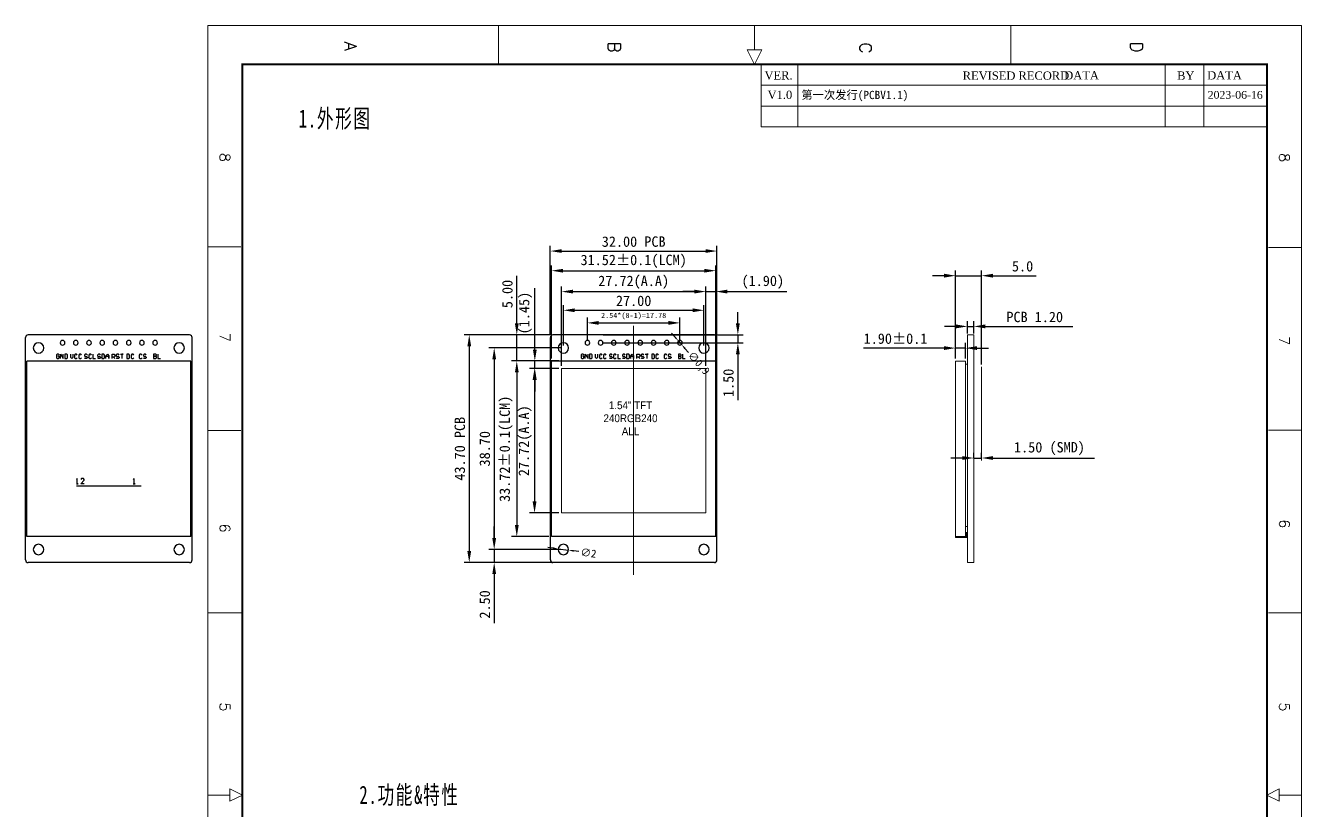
# Model space of a CAD drawing. Extents: x 95 to 340, y -32 to 265.
# Drawn here: x 95.4 to 340.4, y 114.6 to 265.3 of the extents above; entities that cross this region are included whole.
import ezdxf

# ---------------------------------------------------------------- set-up
doc = ezdxf.new("R2010")
doc.units = 0
doc.header["$MEASUREMENT"] = 0
doc.header["$PDMODE"] = 99
doc.header["$PDSIZE"] = 1
doc.linetypes.add('点画线', pattern=[18, 12, -2, 2, -2])
doc.layers.get('0').update_dxf_attribs({"linetype": 'CONTINUOUS'})
doc.layers.get('Defpoints').update_dxf_attribs({"linetype": 'CONTINUOUS'})
for name, color, linetype, lineweight in [('cen', 1, '点画线', 18), ('dim', 3, 'CONTINUOUS', 18), ('LCD', 7, 'CONTINUOUS', 18), ('PCB', 6, 'CONTINUOUS', 18), ('Spec', 2, 'CONTINUOUS', 13)]:
    doc.layers.add(name, color=color, linetype=linetype, lineweight=lineweight)
doc.styles.add('fanscoo', font='SimSun312.ttf')
doc.styles.add('ROMANS', font='romans.shx', dxfattribs={"bigfont": 'gbcbig.shx'})
doc.styles.add('标准', font='SimSun312.ttf', dxfattribs={"width": 0.667})
doc.styles.add('湳駕 1', font='times.ttf')
doc.dimstyles.new('ISO-25', dxfattribs={"dimtxt": 2.5, "dimasz": 2.5, "dimexe": 1.25, "dimexo": 0.625, "dimtad": 1, "dimtxsty": 'Standard', "dimcen": 2.5, "dimadec": 0, "dimazin": 0, "dimtfac": 1, "dimtmove": 0, "dimatfit": 3, "dimfxl": 1, "dimarcsym": 0})
doc.dimstyles.new('ISO-25$0', dxfattribs={"dimtxt": 2, "dimasz": 2.2, "dimexe": 1, "dimexo": 0.5, "dimgap": 0.8, "dimtad": 1, "dimrnd": 0.0005, "dimzin": 0, "dimdsep": 46, "dimtxsty": 'Standard', "dimcen": 1, "dimdle": 4.4, "dimadec": 0, "dimazin": 0, "dimtfac": 1, "dimtmove": 0, "dimatfit": 3, "dimfxl": 1, "dimtolj": 1, "dimtzin": 0, "dimarcsym": 0})

# ---------------------------------------------------------------- blocks, each defined once
blk = doc.blocks.new('*D11')
at = {"layer": 'Defpoints', "color": 0}
for p in [(277.5, 207.57), (276.3, 205.73), (277.5, 205.73)]:
    blk.add_point(p, dxfattribs=at)
at = {"layer": 'dim', "color": 0, "linetype": 'Continuous', "lineweight": -2}
for p, q in [((276.3, 206.23), (276.3, 208.57)), ((277.5, 206.23), (277.5, 208.57)), ((274.1, 207.57), (271.9, 207.57)), ((276.3, 207.57), (277.5, 207.57)), ((279.7, 207.57), (296.5, 207.57))]:
    blk.add_line(p, q, dxfattribs=at)
at = {"layer": 'dim', "color": 0}
for points in [[(274.1, 207.94), (274.1, 207.2), (276.3, 207.57)], [(279.7, 207.94), (279.7, 207.2), (277.5, 207.57)]]:
    blk.add_solid(points, dxfattribs=at)
at = {"layer": 'dim', "color": 0, "insert": (289.2, 209.37), "char_height": 2, "attachment_point": 5}
blk.add_mtext('\\A1;PCB 1.20', dxfattribs=at)
blk = doc.blocks.new('*D12')
at = {"layer": 'Defpoints', "color": 0}
for p in [(275.9, 203.41), (274, 200.93), (275.9, 200.93)]:
    blk.add_point(p, dxfattribs=at)
at = {"layer": 'dim', "color": 0, "linetype": 'Continuous', "lineweight": -2}
for p, q in [((271.8, 203.41), (256.33, 203.41)), ((274, 201.43), (274, 204.41)), ((275.9, 203.41), (274, 203.41)), ((275.9, 201.43), (275.9, 204.41)), ((278.1, 203.41), (280.3, 203.41))]:
    blk.add_line(p, q, dxfattribs=at)
at = {"layer": 'dim', "color": 0}
for points in [[(271.8, 203.77), (271.8, 203.04), (274, 203.41)], [(278.1, 203.77), (278.1, 203.04), (275.9, 203.41)]]:
    blk.add_solid(points, dxfattribs=at)
at = {"layer": 'dim', "color": 0, "insert": (262.47, 205.21), "char_height": 2, "attachment_point": 5}
blk.add_mtext('\\A1;1.90±0.1', dxfattribs=at)
blk = doc.blocks.new('*D21')
at = {"layer": 'Defpoints', "color": 0}
for p in [(279, 217.31), (274, 200.93), (279, 199.78)]:
    blk.add_point(p, dxfattribs=at)
at = {"layer": 'dim', "color": 0, "linetype": 'Continuous', "lineweight": -2}
for p, q in [((274, 201.43), (274, 218.31)), ((279, 200.28), (279, 218.31)), ((271.8, 217.31), (269.6, 217.31)), ((274, 217.31), (279, 217.31)), ((281.2, 217.31), (289.5, 217.31))]:
    blk.add_line(p, q, dxfattribs=at)
at = {"layer": 'dim', "color": 0}
for points in [[(271.8, 217.68), (271.8, 216.94), (274, 217.31)], [(281.2, 217.68), (281.2, 216.94), (279, 217.31)]]:
    blk.add_solid(points, dxfattribs=at)
at = {"layer": 'dim', "color": 0, "insert": (286.87, 219.11), "char_height": 2, "attachment_point": 5}
blk.add_mtext('\\A1;5.0', dxfattribs=at)
blk = doc.blocks.new('*D26')
at = {"layer": 'Defpoints', "color": 0}
for p in [(197.7, 164.86), (199.68, 164.6)]:
    blk.add_point(p, dxfattribs=at)
at = {"layer": 'dim', "color": 0, "lineweight": -2}
for p, q in [((196.71, 164.99), (195.72, 165.12)), ((197.7, 164.86), (199.68, 164.6)), ((201.67, 164.33), (200.67, 164.46))]:
    blk.add_line(p, q, dxfattribs=at)
at = {"layer": 'dim', "color": 0}
for points in [[(196.73, 165.16), (196.69, 164.83), (197.7, 164.86)], [(200.7, 164.63), (200.65, 164.3), (199.68, 164.6)]]:
    blk.add_solid(points, dxfattribs=at)
at = {"layer": 'dim', "color": 0, "insert": (203.52, 164.08), "char_height": 1.5, "attachment_point": 5, "rotation": 352.4093}
blk.add_mtext('∅2', dxfattribs=at)
blk = doc.blocks.new('*D27')
at = {"layer": 'Defpoints', "color": 0}
for p in [(220.79, 204.77), (221.38, 204.09)]:
    blk.add_point(p, dxfattribs=at)
at = {"layer": 'dim', "color": 0, "lineweight": -2}
for p, q in [((220.13, 205.52), (219.47, 206.27)), ((220.79, 204.77), (221.38, 204.09)), ((222.7, 202.58), (222.04, 203.34))]:
    blk.add_line(p, q, dxfattribs=at)
at = {"layer": 'dim', "color": 0}
for points in [[(220.25, 205.63), (220, 205.41), (220.79, 204.77)], [(222.16, 203.45), (221.91, 203.23), (221.38, 204.09)]]:
    blk.add_solid(points, dxfattribs=at)
at = {"layer": 'dim', "color": 0, "insert": (224.59, 200.42), "char_height": 1.5, "attachment_point": 5, "rotation": 311.2259}
blk.add_mtext('∅0,9', dxfattribs=at)
blk = doc.blocks.new('*D28')
at = {"layer": 'Defpoints', "color": 0}
for p in [(225.69, 210.67), (198.69, 203.43), (225.69, 203.43)]:
    blk.add_point(p, dxfattribs=at)
at = {"layer": 'dim', "color": 0, "linetype": 'Continuous', "lineweight": -2}
for p, q in [((198.69, 203.93), (198.69, 211.67)), ((225.69, 203.93), (225.69, 211.67)), ((200.89, 210.67), (223.49, 210.67))]:
    blk.add_line(p, q, dxfattribs=at)
at = {"layer": 'dim', "color": 0}
for points in [[(200.89, 211.03), (200.89, 210.3), (198.69, 210.67)], [(223.49, 211.03), (223.49, 210.3), (225.69, 210.67)]]:
    blk.add_solid(points, dxfattribs=at)
at = {"layer": 'dim', "color": 0, "insert": (212.19, 212.47), "char_height": 2, "attachment_point": 5}
blk.add_mtext('\\A1;27.00', dxfattribs=at)
blk = doc.blocks.new('*D29')
at = {"layer": 'Defpoints', "color": 0}
for p in [(228.19, 222.04), (196.19, 205.43), (228.19, 205.43)]:
    blk.add_point(p, dxfattribs=at)
at = {"layer": 'dim', "color": 0, "linetype": 'Continuous', "lineweight": -2}
for p, q in [((196.19, 205.93), (196.19, 223.04)), ((228.19, 205.93), (228.19, 223.04)), ((198.39, 222.04), (225.99, 222.04))]:
    blk.add_line(p, q, dxfattribs=at)
at = {"layer": 'dim', "color": 0}
for points in [[(198.39, 222.41), (198.39, 221.68), (196.19, 222.04)], [(225.99, 222.41), (225.99, 221.68), (228.19, 222.04)]]:
    blk.add_solid(points, dxfattribs=at)
at = {"layer": 'dim', "color": 0, "insert": (212.19, 223.84), "char_height": 2, "attachment_point": 5}
blk.add_mtext('\\A1;32.00 PCB', dxfattribs=at)
blk = doc.blocks.new('*D30')
at = {"layer": 'Defpoints', "color": 0}
for p in [(227.95, 218.27), (196.43, 200.93), (227.95, 200.93)]:
    blk.add_point(p, dxfattribs=at)
at = {"layer": 'dim', "color": 0, "linetype": 'Continuous', "lineweight": -2}
for p, q in [((196.43, 201.43), (196.43, 219.27)), ((198.63, 218.27), (225.75, 218.27)), ((227.95, 201.43), (227.95, 219.27))]:
    blk.add_line(p, q, dxfattribs=at)
at = {"layer": 'dim', "color": 0}
for points in [[(198.63, 218.63), (198.63, 217.9), (196.43, 218.27)], [(225.75, 218.63), (225.75, 217.9), (227.95, 218.27)]]:
    blk.add_solid(points, dxfattribs=at)
at = {"layer": 'dim', "color": 0, "insert": (212.19, 220.07), "char_height": 2, "attachment_point": 5}
blk.add_mtext('\\A1;31.52%%P0.1(LCM)', dxfattribs=at)
blk = doc.blocks.new('*D31')
at = {"layer": 'Defpoints', "color": 0}
for p in [(226.05, 214.25), (198.33, 199.48), (226.05, 199.48)]:
    blk.add_point(p, dxfattribs=at)
at = {"layer": 'dim', "color": 0, "linetype": 'Continuous', "lineweight": -2}
for p, q in [((198.33, 199.98), (198.33, 215.25)), ((200.53, 214.25), (223.85, 214.25)), ((226.05, 199.98), (226.05, 215.25))]:
    blk.add_line(p, q, dxfattribs=at)
at = {"layer": 'dim', "color": 0}
for points in [[(200.53, 214.62), (200.53, 213.89), (198.33, 214.25)], [(223.85, 214.62), (223.85, 213.89), (226.05, 214.25)]]:
    blk.add_solid(points, dxfattribs=at)
at = {"layer": 'dim', "color": 0, "insert": (212.19, 216.05), "char_height": 2, "attachment_point": 5}
blk.add_mtext('\\A1;27.72(A.A)', dxfattribs=at)
blk = doc.blocks.new('*D32')
at = {"layer": 'Defpoints', "color": 0}
for p in [(198.69, 203.43), (185.41, 164.73), (198.69, 164.73)]:
    blk.add_point(p, dxfattribs=at)
at = {"layer": 'dim', "color": 0, "linetype": 'Continuous', "lineweight": -2}
for p, q in [((198.19, 203.43), (184.41, 203.43)), ((185.41, 201.23), (185.41, 166.93)), ((198.19, 164.73), (184.41, 164.73))]:
    blk.add_line(p, q, dxfattribs=at)
at = {"layer": 'dim', "color": 0}
for points in [[(185.05, 201.23), (185.78, 201.23), (185.41, 203.43)], [(185.05, 166.93), (185.78, 166.93), (185.41, 164.73)]]:
    blk.add_solid(points, dxfattribs=at)
at = {"layer": 'dim', "color": 0, "insert": (183.61, 184.08), "char_height": 2, "attachment_point": 5, "rotation": 90}
blk.add_mtext('\\A1;38.70', dxfattribs=at)
blk = doc.blocks.new('*D33')
at = {"layer": 'Defpoints', "color": 0}
for p in [(189.75, 205.93), (196.69, 205.93), (196.43, 200.93)]:
    blk.add_point(p, dxfattribs=at)
at = {"layer": 'dim', "color": 0, "linetype": 'Continuous', "lineweight": -2}
for p, q in [((189.75, 208.13), (189.75, 217.26)), ((196.19, 205.93), (188.75, 205.93)), ((189.75, 200.93), (189.75, 205.93)), ((195.93, 200.93), (188.75, 200.93)), ((189.75, 198.73), (189.75, 196.53))]:
    blk.add_line(p, q, dxfattribs=at)
at = {"layer": 'dim', "color": 0}
for points in [[(189.39, 208.13), (190.12, 208.13), (189.75, 205.93)], [(189.39, 198.73), (190.12, 198.73), (189.75, 200.93)]]:
    blk.add_solid(points, dxfattribs=at)
at = {"layer": 'dim', "color": 0, "insert": (187.95, 213.79), "char_height": 2, "attachment_point": 5, "rotation": 90}
blk.add_mtext('\\A1;5.00', dxfattribs=at)
blk = doc.blocks.new('*D34')
at = {"layer": 'Defpoints', "color": 0}
for p in [(193.22, 200.93), (198.33, 200.93), (198.33, 199.48)]:
    blk.add_point(p, dxfattribs=at)
at = {"layer": 'dim', "color": 0, "linetype": 'Continuous', "lineweight": -2}
for p, q in [((193.22, 203.13), (193.22, 214.93)), ((197.83, 200.93), (192.22, 200.93)), ((193.22, 199.48), (193.22, 200.93)), ((197.83, 199.48), (192.22, 199.48)), ((193.22, 197.28), (193.22, 195.08))]:
    blk.add_line(p, q, dxfattribs=at)
at = {"layer": 'dim', "color": 0}
for points in [[(192.85, 203.13), (193.58, 203.13), (193.22, 200.93)], [(192.85, 197.28), (193.58, 197.28), (193.22, 199.48)]]:
    blk.add_solid(points, dxfattribs=at)
at = {"layer": 'dim', "color": 0, "insert": (191.42, 210.13), "char_height": 2, "attachment_point": 5, "rotation": 90}
blk.add_mtext('\\A1;(1.45)', dxfattribs=at)
blk = doc.blocks.new('*D35')
at = {"layer": 'Defpoints', "color": 0}
for p in [(198.33, 199.48), (193.16, 171.76), (198.33, 171.76)]:
    blk.add_point(p, dxfattribs=at)
at = {"layer": 'dim', "color": 0, "linetype": 'Continuous', "lineweight": -2}
for p, q in [((197.83, 199.48), (192.16, 199.48)), ((193.16, 197.28), (193.16, 173.96)), ((197.83, 171.76), (192.16, 171.76))]:
    blk.add_line(p, q, dxfattribs=at)
at = {"layer": 'dim', "color": 0}
for points in [[(192.79, 197.28), (193.53, 197.28), (193.16, 199.48)], [(192.79, 173.96), (193.53, 173.96), (193.16, 171.76)]]:
    blk.add_solid(points, dxfattribs=at)
at = {"layer": 'dim', "color": 0, "insert": (191.36, 185.62), "char_height": 2, "attachment_point": 5, "rotation": 90}
blk.add_mtext('\\A1;27.72(A.A)', dxfattribs=at)
blk = doc.blocks.new('*D36')
at = {"layer": 'Defpoints', "color": 0}
for p in [(196.43, 200.93), (189.75, 167.21), (196.43, 167.21)]:
    blk.add_point(p, dxfattribs=at)
at = {"layer": 'dim', "color": 0, "linetype": 'Continuous', "lineweight": -2}
for p, q in [((195.93, 200.93), (188.75, 200.93)), ((189.75, 198.73), (189.75, 169.41)), ((195.93, 167.21), (188.75, 167.21))]:
    blk.add_line(p, q, dxfattribs=at)
at = {"layer": 'dim', "color": 0}
for points in [[(189.39, 198.73), (190.12, 198.73), (189.75, 200.93)], [(189.39, 169.41), (190.12, 169.41), (189.75, 167.21)]]:
    blk.add_solid(points, dxfattribs=at)
at = {"layer": 'dim', "color": 0, "insert": (187.69, 184.07), "char_height": 2, "attachment_point": 5, "rotation": 90, "style": 'fanscoo'}
blk.add_mtext('\\A1;33.72%%P0.1(LCM)', dxfattribs=at)
blk = doc.blocks.new('*D37')
at = {"layer": 'Defpoints', "color": 0}
for p in [(221.08, 208.25), (203.3, 204.43), (221.08, 204.43)]:
    blk.add_point(p, dxfattribs=at)
at = {"layer": 'dim', "color": 0, "linetype": 'Continuous', "lineweight": -2}
for p, q in [((203.3, 204.93), (203.3, 209.25)), ((221.08, 204.93), (221.08, 209.25)), ((205.5, 208.25), (218.88, 208.25))]:
    blk.add_line(p, q, dxfattribs=at)
at = {"layer": 'dim', "color": 0}
for points in [[(205.5, 208.61), (205.5, 207.88), (203.3, 208.25)], [(218.88, 208.61), (218.88, 207.88), (221.08, 208.25)]]:
    blk.add_solid(points, dxfattribs=at)
at = {"layer": 'dim', "color": 0, "insert": (212.19, 209.55), "char_height": 1, "attachment_point": 5}
blk.add_mtext('\\A1;2.54*(8-1)=17.78', dxfattribs=at)
blk = doc.blocks.new('*D38')
at = {"layer": 'Defpoints', "color": 0}
for p in [(205.84, 205.93), (232.2, 205.93), (205.84, 204.43)]:
    blk.add_point(p, dxfattribs=at)
at = {"layer": 'dim', "color": 0, "linetype": 'Continuous', "lineweight": -2}
for p, q in [((232.2, 208.13), (232.2, 210.33)), ((206.34, 205.93), (233.2, 205.93)), ((232.2, 205.93), (232.2, 204.43)), ((206.34, 204.43), (233.2, 204.43)), ((232.2, 202.23), (232.2, 193.43))]:
    blk.add_line(p, q, dxfattribs=at)
at = {"layer": 'dim', "color": 0}
for points in [[(231.83, 208.13), (232.56, 208.13), (232.2, 205.93)], [(231.83, 202.23), (232.56, 202.23), (232.2, 204.43)]]:
    blk.add_solid(points, dxfattribs=at)
at = {"layer": 'dim', "color": 0, "insert": (230.4, 196.73), "char_height": 2, "attachment_point": 5, "rotation": 90}
blk.add_mtext('\\A1;1.50', dxfattribs=at)
blk = doc.blocks.new('*D39')
at = {"layer": 'Defpoints', "color": 0}
for p in [(227.95, 214.26), (226.05, 199.48), (227.95, 199.48)]:
    blk.add_point(p, dxfattribs=at)
at = {"layer": 'dim', "color": 0, "linetype": 'Continuous', "lineweight": -2}
for p, q in [((223.85, 214.26), (221.65, 214.26)), ((226.05, 199.98), (226.05, 215.26)), ((226.05, 214.26), (227.95, 214.26)), ((227.95, 199.98), (227.95, 215.26)), ((230.15, 214.26), (241.62, 214.26))]:
    blk.add_line(p, q, dxfattribs=at)
at = {"layer": 'dim', "color": 0}
for points in [[(223.85, 214.62), (223.85, 213.89), (226.05, 214.26)], [(230.15, 214.62), (230.15, 213.89), (227.95, 214.26)]]:
    blk.add_solid(points, dxfattribs=at)
at = {"layer": 'dim', "color": 0, "insert": (236.99, 216.06), "char_height": 2, "attachment_point": 5}
blk.add_mtext('\\A1;(1.90)', dxfattribs=at)
blk = doc.blocks.new('*D40')
at = {"layer": 'Defpoints', "color": 0}
for p in [(196.69, 205.93), (180.62, 162.23), (196.69, 162.23)]:
    blk.add_point(p, dxfattribs=at)
at = {"layer": 'dim', "color": 0, "linetype": 'Continuous', "lineweight": -2}
for p, q in [((196.19, 205.93), (179.62, 205.93)), ((180.62, 203.73), (180.62, 164.43)), ((196.19, 162.23), (179.62, 162.23))]:
    blk.add_line(p, q, dxfattribs=at)
at = {"layer": 'dim', "color": 0}
for points in [[(180.26, 203.73), (180.99, 203.73), (180.62, 205.93)], [(180.26, 164.43), (180.99, 164.43), (180.62, 162.23)]]:
    blk.add_solid(points, dxfattribs=at)
at = {"layer": 'dim', "color": 0, "insert": (178.82, 184.08), "char_height": 2, "attachment_point": 5, "rotation": 90}
blk.add_mtext('\\A1;43.70 PCB', dxfattribs=at)
blk = doc.blocks.new('*D41')
at = {"layer": 'Defpoints', "color": 0}
for p in [(198.69, 164.73), (185.41, 162.23), (198.69, 162.23)]:
    blk.add_point(p, dxfattribs=at)
at = {"layer": 'dim', "color": 0, "linetype": 'Continuous', "lineweight": -2}
for p, q in [((185.41, 166.93), (185.41, 169.13)), ((198.19, 164.73), (184.41, 164.73)), ((185.41, 164.73), (185.41, 162.23)), ((198.19, 162.23), (184.41, 162.23)), ((185.41, 160.03), (185.41, 150.56))]:
    blk.add_line(p, q, dxfattribs=at)
at = {"layer": 'dim', "color": 0}
for points in [[(185.05, 166.93), (185.78, 166.93), (185.41, 164.73)], [(185.05, 160.03), (185.78, 160.03), (185.41, 162.23)]]:
    blk.add_solid(points, dxfattribs=at)
at = {"layer": 'dim', "color": 0, "insert": (183.61, 154.19), "char_height": 2, "attachment_point": 5, "rotation": 90}
blk.add_mtext('\\A1;2.50', dxfattribs=at)
blk = doc.blocks.new('*D62')
at = {"layer": 'Defpoints', "color": 0}
for p in [(277.5, 182.3), (277.5, 181.8), (279, 181.8)]:
    blk.add_point(p, dxfattribs=at)
at = {"layer": 'dim', "color": 0, "linetype": 'Continuous', "lineweight": -2}
for p, q in [((275.3, 182.3), (273.1, 182.3)), ((277.5, 182.3), (277.5, 183.3)), ((277.5, 182.3), (279, 182.3)), ((279, 182.3), (279, 183.3)), ((281.2, 182.3), (300.67, 182.3))]:
    blk.add_line(p, q, dxfattribs=at)
at = {"layer": 'dim', "color": 0}
for points in [[(275.3, 182.67), (275.3, 181.94), (277.5, 182.3)], [(281.2, 182.67), (281.2, 181.94), (279, 182.3)]]:
    blk.add_solid(points, dxfattribs=at)
at = {"layer": 'dim', "color": 0, "insert": (292.03, 184.1), "char_height": 2, "attachment_point": 5}
blk.add_mtext('\\A1;1.50 (SMD)', dxfattribs=at)

msp = doc.modelspace()

# ---------------------------------------------------------------- linework, layer by layer
at = {"color": 6}
for points in [[(95.918, 205.928), (95.918, 205.928), (95.918, 205.928, 0.414214), (95.418, 205.428), (95.418, 205.428)], [(127.418, 205.428), (127.418, 205.428), (127.418, 205.428, 0.414214), (126.918, 205.928), (126.918, 205.928)], [(196.692, 205.928), (196.692, 205.928), (196.692, 205.928, 0.414214), (196.192, 205.428), (196.192, 205.428)], [(228.192, 205.428), (228.192, 205.428), (228.192, 205.428, 0.414214), (227.692, 205.928), (227.692, 205.928)], [(96.918, 203.428), (96.918, 203.428), (96.918, 203.428, 1), (98.918, 203.428), (98.918, 203.428), (98.918, 203.428, 1), (96.918, 203.428), (96.918, 203.428)], [(102.078, 204.428), (102.078, 204.428), (102.078, 204.428, 1), (102.978, 204.428), (102.978, 204.428), (102.978, 204.428, 1), (102.078, 204.428), (102.078, 204.428)], [(104.618, 204.428), (104.618, 204.428), (104.618, 204.428, 1), (105.518, 204.428), (105.518, 204.428), (105.518, 204.428, 1), (104.618, 204.428), (104.618, 204.428)], [(107.158, 204.428), (107.158, 204.428), (107.158, 204.428, 1), (108.058, 204.428), (108.058, 204.428), (108.058, 204.428, 1), (107.158, 204.428), (107.158, 204.428)], [(109.698, 204.428), (109.698, 204.428), (109.698, 204.428, 1), (110.598, 204.428), (110.598, 204.428), (110.598, 204.428, 1), (109.698, 204.428), (109.698, 204.428)], [(112.238, 204.428), (112.238, 204.428), (112.238, 204.428, 1), (113.138, 204.428), (113.138, 204.428), (113.138, 204.428, 1), (112.238, 204.428), (112.238, 204.428)], [(114.778, 204.428), (114.778, 204.428), (114.778, 204.428, 1), (115.678, 204.428), (115.678, 204.428), (115.678, 204.428, 1), (114.778, 204.428), (114.778, 204.428)], [(117.318, 204.428), (117.318, 204.428), (117.318, 204.428, 1), (118.218, 204.428), (118.218, 204.428), (118.218, 204.428, 1), (117.318, 204.428), (117.318, 204.428)], [(119.858, 204.428), (119.858, 204.428), (119.858, 204.428, 1), (120.758, 204.428), (120.758, 204.428), (120.758, 204.428, 1), (119.858, 204.428), (119.858, 204.428)], [(123.918, 203.428), (123.918, 203.428), (123.918, 203.428, 1), (125.918, 203.428), (125.918, 203.428), (125.918, 203.428, 1), (123.918, 203.428), (123.918, 203.428)], [(197.692, 203.428), (197.692, 203.428), (197.692, 203.428, 1), (199.692, 203.428), (199.692, 203.428), (199.692, 203.428, 1), (197.692, 203.428), (197.692, 203.428)], [(202.852, 204.428), (202.852, 204.428), (202.852, 204.428, 1), (203.752, 204.428), (203.752, 204.428), (203.752, 204.428, 1), (202.852, 204.428), (202.852, 204.428)], [(205.392, 204.428), (205.392, 204.428), (205.392, 204.428, 1), (206.292, 204.428), (206.292, 204.428), (206.292, 204.428, 1), (205.392, 204.428), (205.392, 204.428)], [(207.932, 204.428), (207.932, 204.428), (207.932, 204.428, 1), (208.832, 204.428), (208.832, 204.428), (208.832, 204.428, 1), (207.932, 204.428), (207.932, 204.428)], [(210.472, 204.428), (210.472, 204.428), (210.472, 204.428, 1), (211.372, 204.428), (211.372, 204.428), (211.372, 204.428, 1), (210.472, 204.428), (210.472, 204.428)], [(213.012, 204.428), (213.012, 204.428), (213.012, 204.428, 1), (213.912, 204.428), (213.912, 204.428), (213.912, 204.428, 1), (213.012, 204.428), (213.012, 204.428)], [(215.552, 204.428), (215.552, 204.428), (215.552, 204.428, 1), (216.452, 204.428), (216.452, 204.428), (216.452, 204.428, 1), (215.552, 204.428), (215.552, 204.428)], [(218.092, 204.428), (218.092, 204.428), (218.092, 204.428, 1), (218.992, 204.428), (218.992, 204.428), (218.992, 204.428, 1), (218.092, 204.428), (218.092, 204.428)], [(220.632, 204.428), (220.632, 204.428), (220.632, 204.428, 1), (221.532, 204.428), (221.532, 204.428), (221.532, 204.428, 1), (220.632, 204.428), (220.632, 204.428)], [(224.692, 203.428), (224.692, 203.428), (224.692, 203.428, 1), (226.692, 203.428), (226.692, 203.428), (226.692, 203.428, 1), (224.692, 203.428), (224.692, 203.428)], [(96.918, 164.728), (96.918, 164.728), (96.918, 164.728, 1), (98.918, 164.728), (98.918, 164.728), (98.918, 164.728, 1), (96.918, 164.728), (96.918, 164.728)], [(123.918, 164.728), (123.918, 164.728), (123.918, 164.728, 1), (125.918, 164.728), (125.918, 164.728), (125.918, 164.728, 1), (123.918, 164.728), (123.918, 164.728)], [(197.692, 164.728), (197.692, 164.728), (197.692, 164.728, 1), (199.692, 164.728), (199.692, 164.728), (199.692, 164.728, 1), (197.692, 164.728), (197.692, 164.728)], [(224.692, 164.728), (224.692, 164.728), (224.692, 164.728, 1), (226.692, 164.728), (226.692, 164.728), (226.692, 164.728, 1), (224.692, 164.728), (224.692, 164.728)], [(95.418, 162.728), (95.418, 162.728), (95.418, 162.728, 0.414214), (95.918, 162.228), (95.918, 162.228)], [(126.918, 162.228), (126.918, 162.228), (126.918, 162.228, 0.414214), (127.418, 162.728), (127.418, 162.728)], [(196.192, 162.728), (196.192, 162.728), (196.192, 162.728, 0.414214), (196.692, 162.228), (196.692, 162.228)], [(227.692, 162.228), (227.692, 162.228), (227.692, 162.228, 0.414214), (228.192, 162.728), (228.192, 162.728)]]:
    msp.add_lwpolyline(points, format="xyb", dxfattribs=at)
for points in [[(126.918, 205.928), (95.918, 205.928)], [(227.692, 205.928), (196.692, 205.928)], [(95.418, 162.728), (95.418, 205.428)], [(127.418, 162.728), (127.418, 205.428)], [(196.192, 162.728), (196.192, 205.428)], [(228.192, 162.728), (228.192, 205.428)], [(127.178, 200.928), (95.658, 200.928)], [(95.658, 167.208), (95.658, 200.928)], [(101.87, 202.094), (101.736, 202.227), (101.47, 202.227), (101.337, 202.094), (101.337, 201.561), (101.47, 201.428), (101.736, 201.428), (101.87, 201.561), (101.87, 201.828), (101.603, 201.828)], [(102.136, 201.428), (102.136, 202.227), (102.669, 201.428), (102.669, 202.227)], [(102.936, 202.227), (102.936, 201.428), (103.336, 201.428), (103.469, 201.561), (103.469, 202.094), (103.336, 202.227), (102.936, 202.227)], [(104.031, 202.212), (104.031, 201.679), (104.297, 201.412), (104.564, 201.679), (104.564, 202.212)], [(105.363, 202.079), (105.23, 202.212), (104.964, 202.212), (104.83, 202.079), (104.83, 201.545), (104.964, 201.412), (105.23, 201.412), (105.363, 201.545)], [(106.163, 202.079), (106.03, 202.212), (105.763, 202.212), (105.63, 202.079), (105.63, 201.545), (105.763, 201.412), (106.03, 201.412), (106.163, 201.545)], [(107.288, 202.079), (107.154, 202.212), (106.888, 202.212), (106.754, 202.079), (106.754, 201.945), (106.888, 201.812), (107.154, 201.812), (107.288, 201.679), (107.288, 201.545), (107.154, 201.412), (106.888, 201.412), (106.754, 201.545)], [(108.087, 202.079), (107.954, 202.212), (107.688, 202.212), (107.554, 202.079), (107.554, 201.545), (107.688, 201.412), (107.954, 201.412), (108.087, 201.545)], [(108.354, 202.212), (108.354, 201.412), (108.887, 201.412)], [(109.805, 202.079), (109.671, 202.212), (109.405, 202.212), (109.271, 202.079), (109.271, 201.945), (109.405, 201.812), (109.671, 201.812), (109.805, 201.679), (109.805, 201.545), (109.671, 201.412), (109.405, 201.412), (109.271, 201.545)], [(110.071, 202.212), (110.071, 201.412), (110.471, 201.412), (110.604, 201.545), (110.604, 202.079), (110.471, 202.212), (110.071, 202.212)], [(110.871, 201.412), (110.871, 201.945), (111.137, 202.212), (111.404, 201.945), (111.404, 201.412), (111.404, 201.812), (110.871, 201.812)], [(112.049, 201.412), (112.049, 202.212), (112.449, 202.212), (112.583, 202.079), (112.583, 201.812), (112.449, 201.679), (112.049, 201.679)], [(112.316, 201.679), (112.583, 201.412)], [(113.382, 202.079), (113.249, 202.212), (112.982, 202.212), (112.849, 202.079), (112.849, 201.945), (112.982, 201.812), (113.249, 201.812), (113.382, 201.679), (113.382, 201.545), (113.249, 201.412), (112.982, 201.412), (112.849, 201.545)], [(113.649, 202.212), (114.182, 202.212), (113.915, 202.212), (113.915, 201.412)], [(114.882, 202.212), (114.882, 201.412), (115.282, 201.412), (115.415, 201.545), (115.415, 202.079), (115.282, 202.212), (114.882, 202.212)], [(116.215, 202.079), (116.082, 202.212), (115.815, 202.212), (115.682, 202.079), (115.682, 201.545), (115.815, 201.412), (116.082, 201.412), (116.215, 201.545)], [(117.789, 202.079), (117.656, 202.212), (117.389, 202.212), (117.256, 202.079), (117.256, 201.545), (117.389, 201.412), (117.656, 201.412), (117.789, 201.545)], [(118.589, 202.079), (118.455, 202.212), (118.189, 202.212), (118.055, 202.079), (118.055, 201.945), (118.189, 201.812), (118.455, 201.812), (118.589, 201.679), (118.589, 201.545), (118.455, 201.412), (118.189, 201.412), (118.055, 201.545)], [(120.006, 202.226), (120.006, 201.426), (120.406, 201.426), (120.539, 201.56), (120.539, 201.693), (120.406, 201.826), (120.006, 201.826), (120.406, 201.826), (120.539, 201.96), (120.539, 202.093), (120.406, 202.226), (120.006, 202.226)], [(120.806, 202.226), (120.806, 201.426), (121.339, 201.426)], [(127.178, 167.208), (127.178, 200.928)], [(227.952, 200.928), (196.432, 200.928)], [(196.432, 167.208), (196.432, 200.928)], [(202.644, 202.094), (202.511, 202.227), (202.244, 202.227), (202.111, 202.094), (202.111, 201.561), (202.244, 201.428), (202.511, 201.428), (202.644, 201.561), (202.644, 201.828), (202.377, 201.828)], [(202.91, 201.428), (202.91, 202.227), (203.444, 201.428), (203.444, 202.227)], [(203.71, 202.227), (203.71, 201.428), (204.11, 201.428), (204.243, 201.561), (204.243, 202.094), (204.11, 202.227), (203.71, 202.227)], [(204.805, 202.212), (204.805, 201.679), (205.071, 201.412), (205.338, 201.679), (205.338, 202.212)], [(206.138, 202.079), (206.004, 202.212), (205.738, 202.212), (205.604, 202.079), (205.604, 201.545), (205.738, 201.412), (206.004, 201.412), (206.138, 201.545)], [(206.937, 202.079), (206.804, 202.212), (206.537, 202.212), (206.404, 202.079), (206.404, 201.545), (206.537, 201.412), (206.804, 201.412), (206.937, 201.545)], [(208.062, 202.079), (207.928, 202.212), (207.662, 202.212), (207.529, 202.079), (207.529, 201.945), (207.662, 201.812), (207.928, 201.812), (208.062, 201.679), (208.062, 201.545), (207.928, 201.412), (207.662, 201.412), (207.529, 201.545)], [(208.861, 202.079), (208.728, 202.212), (208.462, 202.212), (208.328, 202.079), (208.328, 201.545), (208.462, 201.412), (208.728, 201.412), (208.861, 201.545)], [(209.128, 202.212), (209.128, 201.412), (209.661, 201.412)], [(210.579, 202.079), (210.445, 202.212), (210.179, 202.212), (210.045, 202.079), (210.045, 201.945), (210.179, 201.812), (210.445, 201.812), (210.579, 201.679), (210.579, 201.545), (210.445, 201.412), (210.179, 201.412), (210.045, 201.545)], [(210.845, 202.212), (210.845, 201.412), (211.245, 201.412), (211.378, 201.545), (211.378, 202.079), (211.245, 202.212), (210.845, 202.212)], [(211.645, 201.412), (211.645, 201.945), (211.911, 202.212), (212.178, 201.945), (212.178, 201.412), (212.178, 201.812), (211.645, 201.812)], [(212.823, 201.412), (212.823, 202.212), (213.223, 202.212), (213.357, 202.079), (213.357, 201.812), (213.223, 201.679), (212.823, 201.679)], [(213.09, 201.679), (213.357, 201.412)], [(214.156, 202.079), (214.023, 202.212), (213.756, 202.212), (213.623, 202.079), (213.623, 201.945), (213.756, 201.812), (214.023, 201.812), (214.156, 201.679), (214.156, 201.545), (214.023, 201.412), (213.756, 201.412), (213.623, 201.545)], [(214.423, 202.212), (214.956, 202.212), (214.689, 202.212), (214.689, 201.412)], [(215.656, 202.212), (215.656, 201.412), (216.056, 201.412), (216.189, 201.545), (216.189, 202.079), (216.056, 202.212), (215.656, 202.212)], [(216.989, 202.079), (216.856, 202.212), (216.589, 202.212), (216.456, 202.079), (216.456, 201.545), (216.589, 201.412), (216.856, 201.412), (216.989, 201.545)], [(218.563, 202.079), (218.43, 202.212), (218.163, 202.212), (218.03, 202.079), (218.03, 201.545), (218.163, 201.412), (218.43, 201.412), (218.563, 201.545)], [(219.363, 202.079), (219.229, 202.212), (218.963, 202.212), (218.829, 202.079), (218.829, 201.945), (218.963, 201.812), (219.229, 201.812), (219.363, 201.679), (219.363, 201.545), (219.229, 201.412), (218.963, 201.412), (218.829, 201.545)], [(220.78, 202.226), (220.78, 201.426), (221.18, 201.426), (221.313, 201.56), (221.313, 201.693), (221.18, 201.826), (220.78, 201.826), (221.18, 201.826), (221.313, 201.96), (221.313, 202.093), (221.18, 202.226), (220.78, 202.226)], [(221.58, 202.226), (221.58, 201.426), (222.113, 201.426)], [(227.952, 167.208), (227.952, 200.928)], [(105.195, 177.369), (105.528, 177.369), (105.362, 177.369), (105.362, 178.368), (105.195, 178.202)], [(117.641, 176.866), (105.195, 176.866)], [(106.695, 177.369), (106.028, 177.369), (106.695, 178.035), (106.695, 178.202), (106.528, 178.368), (106.195, 178.368), (106.028, 178.202)], [(116.117, 177.369), (116.45, 177.369), (116.284, 177.369), (116.284, 178.368), (116.117, 178.202)], [(127.178, 167.208), (95.658, 167.208)], [(227.952, 167.208), (196.432, 167.208)], [(126.918, 162.228), (95.918, 162.228)], [(227.692, 162.228), (196.692, 162.228)]]:
    msp.add_lwpolyline(points, dxfattribs=at)
at = {"color": 3, "linetype": 'ByBlock'}
msp.add_open_spline([(275.601, 167.208), (275.78, 167.167), (276.212, 167.166), (276.164, 167.682), (276.187, 167.923), (276.175, 168.076)], degree=3, knots=[0, 0, 0, 0, 270.4583982, 424.7116948, 651.7246994, 651.7246994, 651.7246994, 651.7246994], dxfattribs=at)
at = {"layer": 'cen', "linetype": 'Continuous'}
msp.add_line((212.192, 207.675), (212.192, 159.841), dxfattribs=at)
at = {"layer": 'LCD'}
for p, q in [((276.301, 162.228), (276.301, 203.228)), ((274.208, 167.04), (276.144, 167.04))]:
    msp.add_line(p, q, dxfattribs=at)
at = {"layer": 'LCD', "linetype": 'Continuous'}
for points in [[(196.432, 200.928), (227.952, 200.928), (227.952, 167.208), (196.432, 167.208)], [(274.001, 167.208), (275.901, 167.208), (275.901, 200.928), (274.001, 200.928)]]:
    msp.add_lwpolyline(points, close=True, dxfattribs=at)
at = {"layer": 'LCD', "ltscale": 0.25}
msp.add_lwpolyline([(198.332, 199.478), (226.052, 199.478), (226.052, 171.758), (198.332, 171.758)], close=True, dxfattribs=at)
at = {"layer": 'LCD'}
for points, knots in [([(274.001, 167.208), (274, 167.177), (274.013, 167.088), (274.123, 167.046), (274.19, 167.04), (274.208, 167.04)], [0, 0, 0, 0, 195.9274638, 516.9404794, 632.501787, 632.501787, 632.501787, 632.501787]), ([(276.144, 167.04), (276.188, 167.044), (276.282, 167.074), (276.301, 167.168), (276.301, 167.208)], [0, 0, 0, 0, 243.3121559, 463.570703, 463.570703, 463.570703, 463.570703])]:
    msp.add_open_spline(points, degree=3, knots=knots, dxfattribs=at)
at = {"layer": 'PCB', "color": 6}
for p, q in [((276.301, 205.928), (276.301, 162.228)), ((277.501, 205.928), (277.501, 162.228))]:
    msp.add_line(p, q, dxfattribs=at)
at = {"layer": 'PCB'}
msp.add_line((276.301, 205.928), (277.501, 205.928), dxfattribs=at)
at = {"layer": 'PCB', "linetype": 'Continuous'}
msp.add_line((276.301, 162.228), (277.501, 162.228), dxfattribs=at)
at = {"layer": 'Spec', "color": 0}
for p, q in [((130.423, 265.345), (130.423, -31.647)), ((340.423, 265.345), (130.423, 265.345)), ((186.247, 265.345), (186.247, 257.867)), ((235.41, 260.671), (235.41, 265.345)), ((284.634, 265.345), (284.634, 257.867)), ((340.423, 265.345), (340.423, -31.647)), ((235.41, 257.867), (234.008, 260.671)), ((234.008, 260.671), (236.813, 260.671)), ((236.813, 260.671), (235.41, 257.867)), ((130.423, 222.868), (136.774, 222.868)), ((340.423, 222.707), (334.073, 222.707)), ((130.423, 187.615), (136.774, 187.615)), ((340.423, 187.679), (334.073, 187.679)), ((130.423, 152.567), (137.063, 152.567)), ((340.423, 152.567), (334.073, 152.567)), ((137.063, 117.57), (134.681, 118.761)), ((134.681, 118.761), (134.681, 116.379)), ((333.784, 117.57), (336.165, 118.761)), ((336.165, 118.761), (336.165, 116.379)), ((134.681, 117.57), (130.423, 117.57)), ((134.681, 116.379), (137.063, 117.57)), ((336.165, 116.379), (333.784, 117.57)), ((336.165, 117.57), (340.423, 117.57))]:
    msp.add_line(p, q, dxfattribs=at)
at = {"layer": 'Spec'}
for p, q in [((236.691, 249.867), (236.691, 257.867)), ((243.691, 249.867), (243.691, 257.867)), ((314.257, 245.867), (314.257, 257.867)), ((321.691, 249.867), (321.691, 257.867)), ((321.691, 257.867), (333.784, 257.867)), ((333.784, 249.867), (333.784, 257.867)), ((236.691, 253.867), (333.784, 253.867)), ((236.691, 249.867), (333.784, 249.867)), ((236.691, 245.867), (236.691, 249.867)), ((243.691, 245.867), (243.691, 249.867)), ((321.691, 245.867), (321.691, 249.867)), ((236.691, 245.867), (333.784, 245.867))]:
    msp.add_line(p, q, dxfattribs=at)
at = {"layer": 'Spec', "color": 6}
msp.add_line((279.001, 199.778), (279.001, 181.796), dxfattribs=at)
at = {"layer": 'Spec', "color": 0, "const_width": 0.39}
msp.add_lwpolyline([(333.784, -22.767), (333.784, 257.867), (137.063, 257.867), (137.063, -22.767), (333.784, -22.767)], dxfattribs=at)
at = {"layer": 'Spec', "linetype": 'Continuous'}
msp.add_lwpolyline([(275.901, 169.144), (276.301, 169.144), (276.301, 200.313), (275.901, 200.313)], close=True, dxfattribs=at)

# ---------------------------------------------------------------- texts
at = {"layer": 'dim', "char_height": 3.5, "attachment_point": 1, "line_spacing_factor": 1.15057, "style": '标准'}
for s, insert, width in [('{\\T1.1;1.外形图}', (147.88, 249.247), 19.82472), ('\\T1.1;2.功能&特性\\P', (159.528, 119.382), 20.18508)]:
    msp.add_mtext(s, dxfattribs=dict(at, insert=insert, width=width))
at = {"layer": 'LCD', "linetype": 'Continuous', "insert": (211.589, 193.185), "char_height": 1.5, "width": 14.1745, "attachment_point": 2}
msp.add_mtext('{\\farial|b0|i0|c0|p2;\\W0.9;1.54" TFT\\P240RGB240\\PALL}', dxfattribs=at)
at = {"layer": 'Spec', "color": 0, "attachment_point": 7, "rotation": 270, "style": 'ROMANS'}
for s, insert, char_height, width in [('A', (156.651, 262.222), 2.337, 2.00302), ('B', (207.313, 262.222), 2.337, 1.75264), ('C', (255.549, 262.091), 2.337, 1.75264), ('D', (307.58, 262.222), 2.337, 1.75264), ('8', (132.709, 240.882), 1.985, 1.48846), ('8', (336.153, 240.835), 1.985, 1.48846), ('7', (132.709, 206.31), 1.985, 1.48846), ('7', (336.153, 205.677), 1.985, 1.48846), ('6', (132.709, 169.681), 1.985, 1.48846), ('6', (336.153, 170.519), 1.985, 1.48846), ('5', (132.709, 135.362), 1.985, 1.27582), ('5', (336.153, 135.362), 1.985, 1.27582)]:
    msp.add_mtext(s, dxfattribs=dict(at, insert=insert, char_height=char_height, width=width))
at = {"layer": 'Spec', "lineweight": 9, "ltscale": 0.7, "char_height": 1.5876, "attachment_point": 7, "style": '湳駕 1'}
for s, insert, width in [('VER.', (237.319, 254.943), 7.62923), ('REVISED RECORD', (275.369, 254.895), 29.79032), ('DATA', (294.87, 254.979), 9.66445), ('BY', (316.543, 254.927), 3.83917), ('DATA', (322.319, 254.979), 9.66445), ('V1.0', (237.911, 251.207), 6.779), ('{\\fSimSun|b0|i0|c134|p2;第一次发行\\fSimSun|b0|i0|c0|p2;(PCBV1.1)}', (244.394, 250.793), 29.45603)]:
    msp.add_mtext(s, dxfattribs=dict(at, insert=insert, width=width))
at = {"layer": 'Spec', "color": 0, "insert": (322.413, 252.769), "char_height": 1.5, "width": 12.96024, "attachment_point": 1, "style": 'ROMANS'}
msp.add_mtext('{\\ftimes new roman|b0|i0|c134|p18;20\\ftimes new roman|b0|i0|c0|p18;23\\ftimes new roman|b0|i0|c134|p18;-\\ftimes new roman|b0|i0|c0|p18;06-16}', dxfattribs=at)

# ---------------------------------------------------------------- dimensions: what is measured, and where the dimension line sits
at = {"layer": 'dim'}
for base, p1, p2, override, picture, middle in [((228.192, 222.045), (196.192, 205.428), (228.192, 205.428), {"dimpost": ' PCB', "dimsah": 1}, '*D29', (212.192, 223.845)), ((227.952, 218.267), (196.432, 200.928), (227.952, 200.928), {"dimpost": '%%P0.1(LCM)', "dimsah": 1}, '*D30', (212.192, 220.067)), ((226.052, 214.253), (198.332, 199.478), (226.052, 199.478), {"dimpost": '<>(A.A)'}, '*D31', (212.192, 216.053)), ((227.952, 214.256), (226.052, 199.478), (227.952, 199.478), {"dimpost": '(<>)', "dimsah": 1}, '*D39', (236.986, 216.056)), ((221.082, 208.247), (203.302, 204.428), (221.082, 204.428), {"dimtxt": 1, "dimpost": '2.54*(8-1)=<>', "dimsah": 1, "dimtofl": 0}, '*D37', (212.192, 209.547))]:
    dim = msp.add_linear_dim(base=base, p1=p1, p2=p2, dimstyle='ISO-25$0', override=override, dxfattribs=at)
    dim.commit()
    dim.dimension.update_dxf_attribs({"geometry": picture, "text_midpoint": middle})
for base, p1, p2, override, picture, middle in [((279.001, 217.309), (274.001, 200.928), (279.001, 199.778), {"dimdec": 1, "dimpost": '', "dimsah": 1}, '*D21', (286.868, 217.309)), ((277.501, 207.572), (276.301, 205.728), (277.501, 205.728), {"dimpost": 'PCB <>', "dimsah": 1, "dimtzin": 0}, '*D11', (289.201, 207.572)), ((275.901, 203.405), (274.001, 200.928), (275.901, 200.928), {"dimgap": 0.8, "dimsah": 1, "dimtol": 1, "dimlim": 0, "dimtp": 0.1, "dimtm": 0.1, "dimtdec": 1, "dimtzin": 0}, '*D12', (262.468, 203.405)), ((277.501, 182.302), (279.001, 181.796), (277.501, 181.796), {"dimpost": ' (SMD)', "dimsah": 1}, '*D62', (292.034, 182.302))]:
    dim = msp.add_linear_dim(base=base, p1=p1, p2=p2, dimstyle='ISO-25$0', override=override, dxfattribs=at)
    dim.commit()
    dim.dimension.update_dxf_attribs({"geometry": picture, "text_midpoint": middle, "dimtype": 160})
for base, p1, p2, override, picture, middle in [((189.753, 205.928), (196.432, 200.928), (196.692, 205.928), {"dimpost": '<>', "dimsah": 1}, '*D33', (187.953, 213.794)), ((193.215, 200.928), (198.332, 199.478), (198.332, 200.928), {"dimpost": '(<>)', "dimsah": 1}, '*D34', (191.415, 210.128)), ((180.622, 162.228), (196.692, 205.928), (196.692, 162.228), {"dimpost": ' PCB', "dimsah": 1}, '*D40', (178.822, 184.078))]:
    dim = msp.add_linear_dim(base=base, p1=p1, p2=p2, angle=90, dimstyle='ISO-25$0', override=override, dxfattribs=at)
    dim.commit()
    dim.dimension.update_dxf_attribs({"geometry": picture, "text_midpoint": middle})
dim = msp.add_linear_dim(base=(225.692, 210.667), p1=(198.692, 203.428), p2=(225.692, 203.428), dimstyle='ISO-25$0', dxfattribs=at)
dim.commit()
dim.dimension.update_dxf_attribs({"geometry": '*D28', "text_midpoint": (212.192, 212.467)})
for base, p1, p2, override, picture, middle in [((232.197, 205.928), (205.842, 204.428), (205.842, 205.928), {"dimsah": 1}, '*D38', (232.197, 196.728)), ((189.753, 167.208), (196.432, 200.928), (196.432, 167.208), {"dimpost": '%%P0.1(LCM)', "dimtxsty": 'fanscoo', "dimsah": 1}, '*D36', (189.753, 184.068)), ((193.158, 171.758), (198.332, 199.478), (198.332, 171.758), {"dimpost": '<>(A.A)', "dimsah": 1}, '*D35', (193.158, 185.618))]:
    dim = msp.add_linear_dim(base=base, p1=p1, p2=p2, angle=90, dimstyle='ISO-25$0', override=override, dxfattribs=at)
    dim.commit()
    dim.dimension.update_dxf_attribs({"geometry": picture, "text_midpoint": middle, "dimtype": 160})
for p1, p2, picture, middle in [((220.786, 204.766), (221.379, 204.089), '*D27', (224.592, 200.423)), ((197.701, 164.86), (199.684, 164.595), '*D26', (203.525, 164.084))]:
    dim = msp.add_diameter_dim_2p(p1=p1, p2=p2, dimstyle='ISO-25', override={"dimtxt": 1.5, "dimasz": 1, "dimtad": 0, "dimcen": 1}, dxfattribs=at)
    dim.commit()
    dim.dimension.update_dxf_attribs({"geometry": picture, "text_midpoint": middle})
dim = msp.add_linear_dim(base=(185.412, 164.728), p1=(198.692, 203.428), p2=(198.692, 164.728), angle=90, dimstyle='ISO-25$0', dxfattribs=at)
dim.commit()
dim.dimension.update_dxf_attribs({"geometry": '*D32', "text_midpoint": (185.412, 184.078), "dimtype": 160})
dim = msp.add_linear_dim(base=(185.412, 162.228), p1=(198.692, 164.728), p2=(198.692, 162.228), angle=90, dimstyle='ISO-25$0', dxfattribs=at)
dim.commit()
dim.dimension.update_dxf_attribs({"geometry": '*D41', "text_midpoint": (183.612, 154.194)})

doc.saveas('drawing.dxf')
